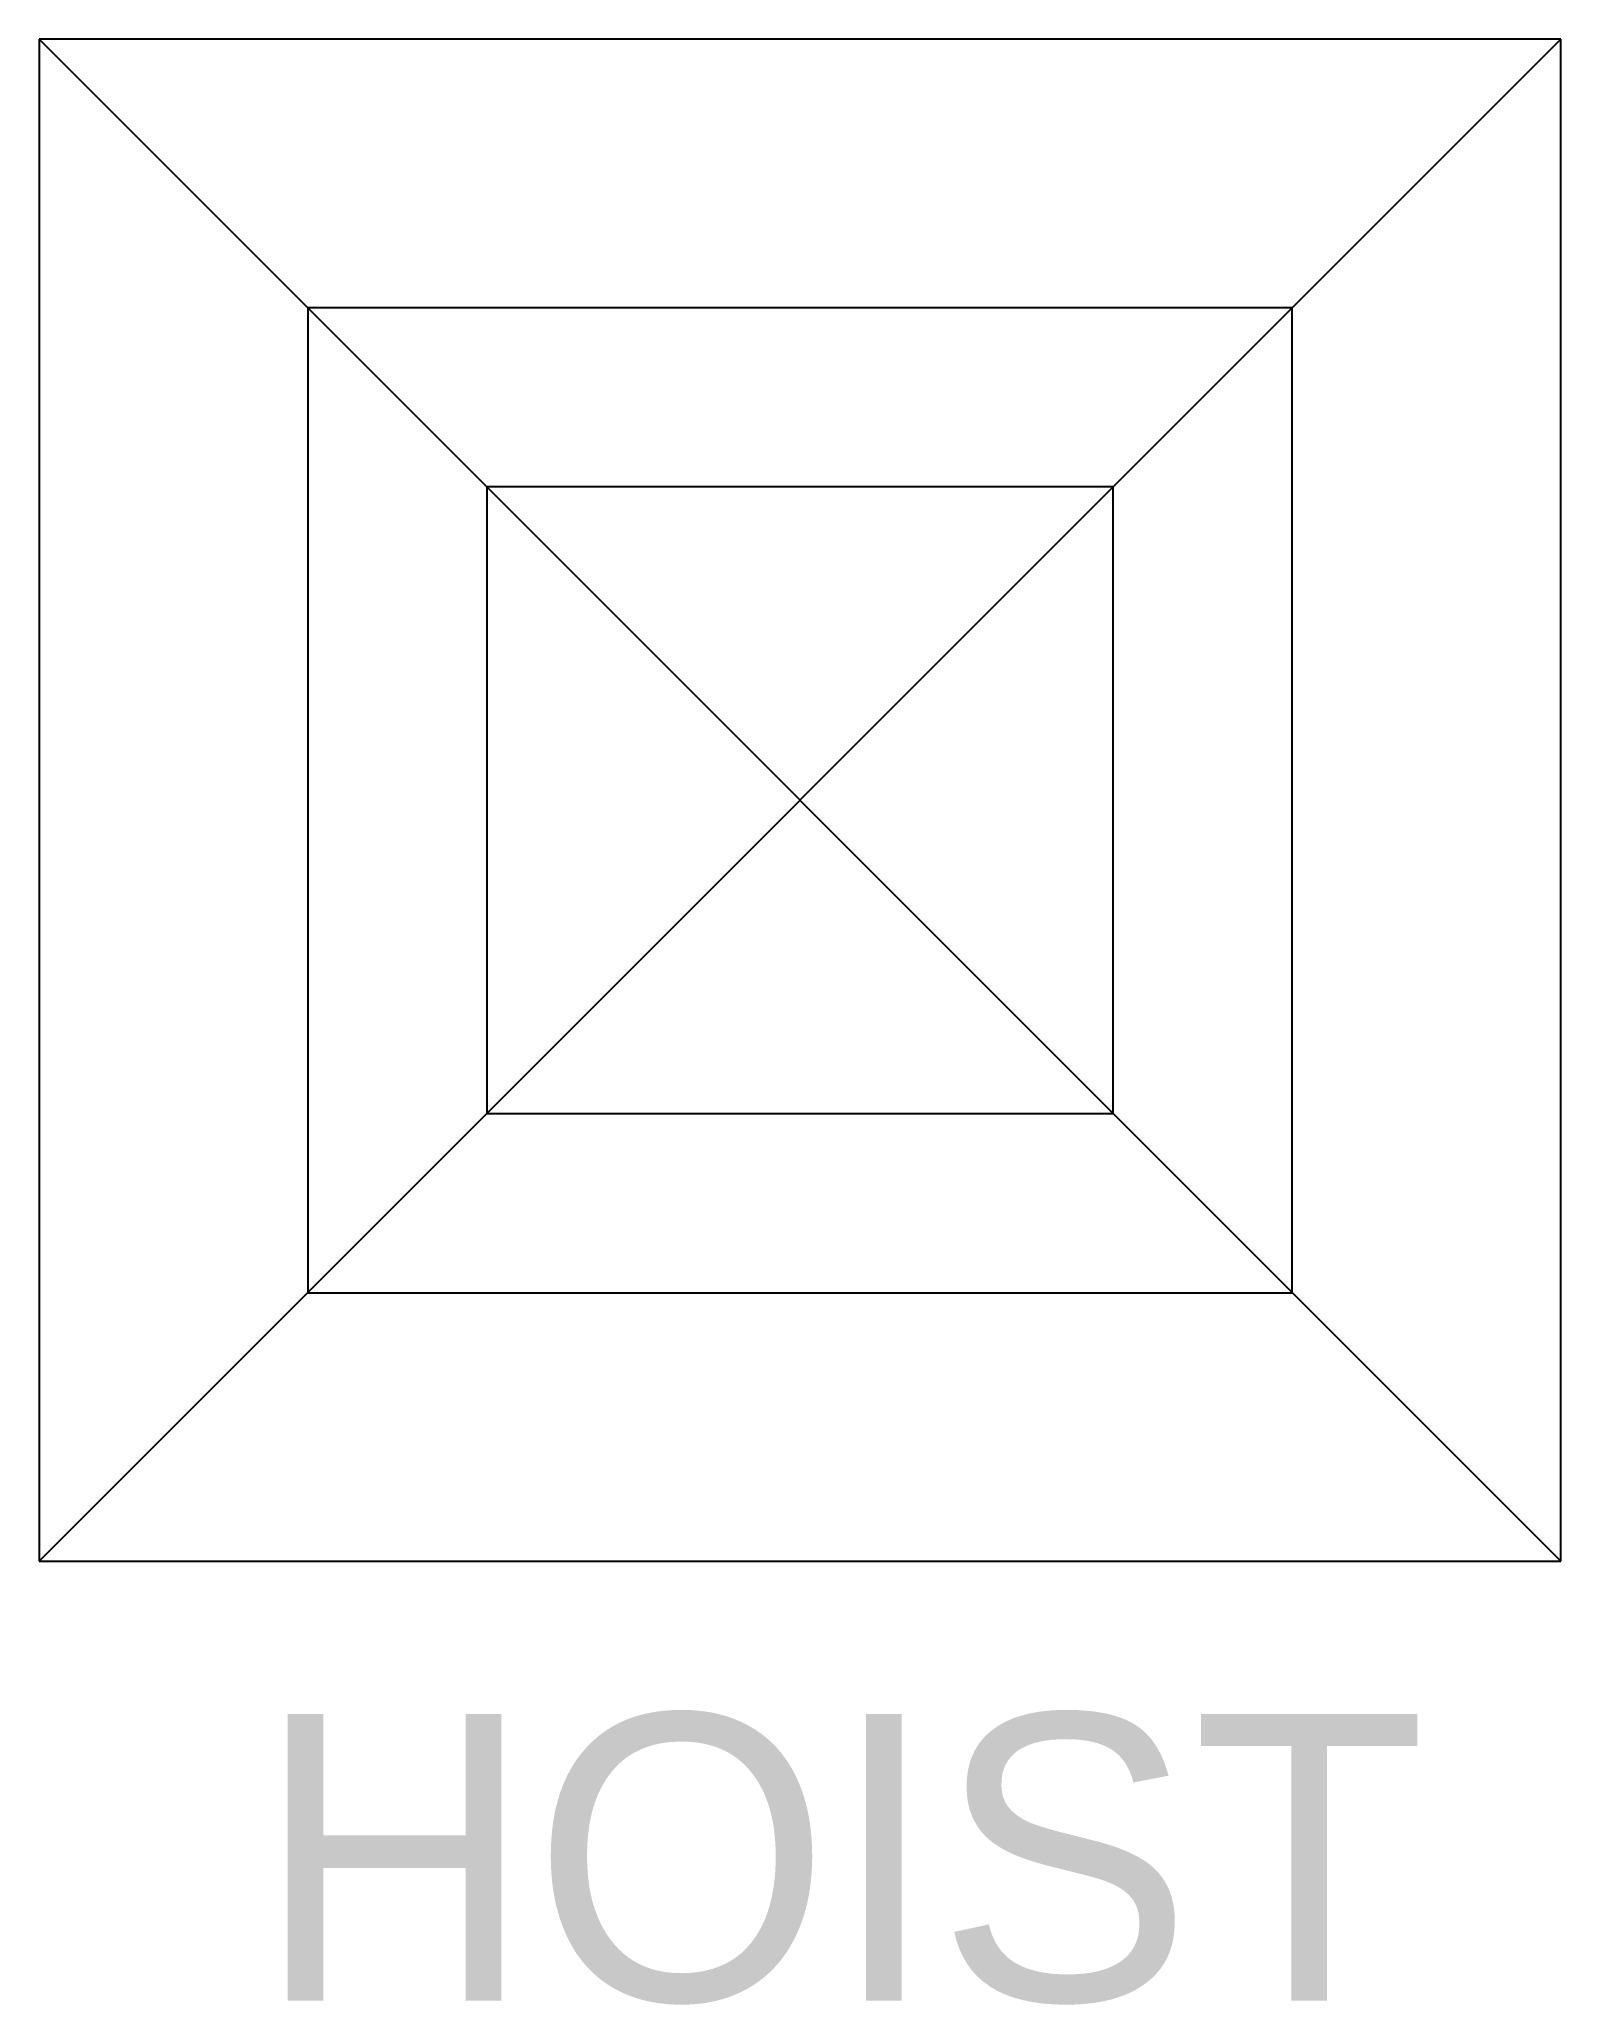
# Model space of a CAD drawing. Extents: x -0.85 to 0.85, y -1.35 to 0.85.
import ezdxf

# ---------------------------------------------------------------- set-up
doc = ezdxf.new("R2010")
doc.units = 0
doc.header["$MEASUREMENT"] = 0
doc.layers.add('CELL_HO_HOIST', color=7, linetype='Continuous')

msp = doc.modelspace()

# ---------------------------------------------------------------- linework, layer by layer
at = {"layer": 'CELL_HO_HOIST'}
for p, q in [((0.85, 0.85), (-0.85, 0.85)), ((-0.85, 0.85), (-0.85, -0.85)), ((0.85, -0.85), (-0.85, 0.85)), ((0.85, 0.85), (-0.85, -0.85)), ((0.85, -0.85), (0.85, 0.85)), ((0.55, 0.55), (-0.55, 0.55)), ((-0.55, 0.55), (-0.55, -0.55)), ((0.55, -0.55), (0.55, 0.55)), ((0.35, 0.35), (-0.35, 0.35)), ((-0.35, 0.35), (-0.35, -0.35)), ((0.35, -0.35), (0.35, 0.35)), ((-0.35, -0.35), (0.35, -0.35)), ((-0.55, -0.55), (0.55, -0.55)), ((-0.85, -0.85), (0.85, -0.85))]:
    msp.add_line(p, q, dxfattribs=at)

# ---------------------------------------------------------------- texts
at = {"layer": 'CELL_HO_HOIST', "color": 7}
msp.add_text('HOIST', height=0.319992, dxfattribs=at).set_placement((-0.607754, -1.340757))

doc.saveas('drawing.dxf')
